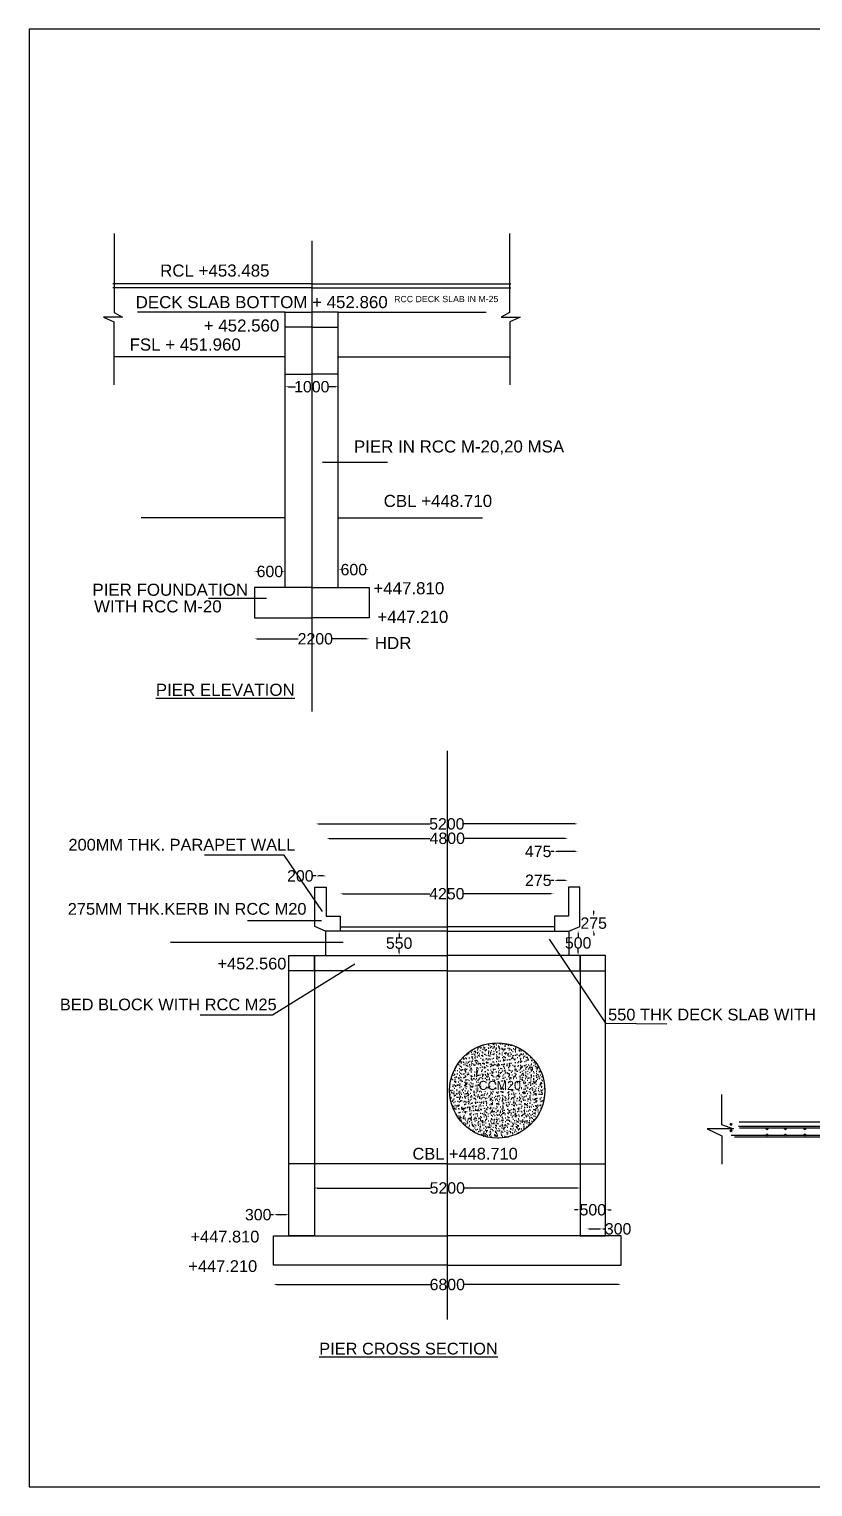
# Model space of a CAD drawing. Header units: inches. Extents: x 490680 to 509728, y -171190 to -158359.
# Drawn here: x 490680 to 497580, y -171190 to -158359 of the extents above; entities that cross this region are included whole.
import ezdxf

# ---------------------------------------------------------------- set-up
doc = ezdxf.new("R2010")
doc.units = ezdxf.units.IN
doc.header["$MEASUREMENT"] = 0
for name, color, linetype in [('DIMENSION', 7, 'Continuous'), ('DRAWING', 7, 'Continuous'), ('TEXT', 7, 'Continuous')]:
    doc.layers.add(name, color=color, linetype=linetype)
doc.styles.get("Standard").update_dxf_attribs({"font": 'arial.ttf'})
doc.dimstyles.new('ST100', dxfattribs={"dimtxt": 100, "dimasz": 25, "dimexe": 0, "dimexo": 300, "dimgap": 0.09, "dimtad": 0, "dimtih": 1, "dimtoh": 1, "dimdec": 0, "dimzin": 0, "dimdsep": 46, "dimtxsty": 'Standard', "dimcen": 0, "dimse1": 1, "dimse2": 1, "dimadec": 0, "dimazin": 0, "dimtfac": 1, "dimtdec": 0, "dimtofl": 0, "dimtmove": 0, "dimatfit": 3, "dimfxl": 2000, "dimtolj": 1, "dimtzin": 0, "dimarcsym": 0})

# ---------------------------------------------------------------- blocks, each defined once
blk = doc.blocks.new('*D56')
at = {"layer": 'Defpoints', "color": 0, "ltscale": 0.4, "transparency": 16777216}
for p in [(492935, -161509), (493402, -161507), (493402, -161509)]:
    blk.add_point(p, dxfattribs=at)
at = {"layer": 'DIMENSION', "color": 0, "lineweight": -2, "ltscale": 0.4, "transparency": 16777216}
for p, q in [((492960, -161507), (493024, -161507)), ((493377, -161507), (493313, -161507))]:
    blk.add_line(p, q, dxfattribs=at)
at = {"layer": 'DIMENSION', "color": 0, "ltscale": 0.4, "transparency": 16777216}
for points in [[(492960, -161502), (492960, -161511), (492935, -161507)], [(493377, -161502), (493377, -161511), (493402, -161507)]]:
    blk.add_solid(points, dxfattribs=at)
at = {"layer": 'DIMENSION', "color": 0, "ltscale": 0.4, "transparency": 16777216, "insert": (493168, -161507), "char_height": 100, "attachment_point": 5}
blk.add_mtext('\\A1;1000', dxfattribs=at)
blk = doc.blocks.new('*D57')
at = {"layer": 'Defpoints', "color": 0, "ltscale": 0.4, "transparency": 16777216}
for p in [(493674, -163117), (493402, -163274), (493674, -163274)]:
    blk.add_point(p, dxfattribs=at)
at = {"layer": 'DIMENSION', "color": 0, "lineweight": -2, "ltscale": 0.4, "transparency": 16777216}
for p, q in [((493427, -163117), (493427, -163117)), ((493648, -163117), (493648, -163117))]:
    blk.add_line(p, q, dxfattribs=at)
at = {"layer": 'DIMENSION', "color": 0, "ltscale": 0.4, "transparency": 16777216}
for points in [[(493427, -163113), (493427, -163121), (493402, -163117)], [(493648, -163113), (493648, -163121), (493674, -163117)]]:
    blk.add_solid(points, dxfattribs=at)
at = {"layer": 'DIMENSION', "color": 0, "ltscale": 0.4, "transparency": 16777216, "insert": (493538, -163117), "char_height": 100, "attachment_point": 5}
blk.add_mtext('\\A1;600', dxfattribs=at)
blk = doc.blocks.new('*D58')
at = {"layer": 'Defpoints', "color": 0, "ltscale": 0.4, "transparency": 16777216}
for p in [(492663, -163133), (492663, -163274), (492935, -163274)]:
    blk.add_point(p, dxfattribs=at)
at = {"layer": 'DIMENSION', "color": 0, "lineweight": -2, "ltscale": 0.4, "transparency": 16777216}
for p, q in [((492688, -163133), (492688, -163133)), ((492910, -163133), (492910, -163133))]:
    blk.add_line(p, q, dxfattribs=at)
at = {"layer": 'DIMENSION', "color": 0, "ltscale": 0.4, "transparency": 16777216}
for points in [[(492688, -163129), (492688, -163137), (492663, -163133)], [(492910, -163129), (492910, -163137), (492935, -163133)]]:
    blk.add_solid(points, dxfattribs=at)
at = {"layer": 'DIMENSION', "color": 0, "ltscale": 0.4, "transparency": 16777216, "insert": (492799, -163133), "char_height": 100, "attachment_point": 5}
blk.add_mtext('\\A1;600', dxfattribs=at)
blk = doc.blocks.new('*D59')
at = {"layer": 'Defpoints', "color": 0, "ltscale": 0.4, "transparency": 16777216}
for p in [(492663, -163540), (493674, -163540), (493674, -163726)]:
    blk.add_point(p, dxfattribs=at)
at = {"layer": 'DIMENSION', "color": 0, "lineweight": -2, "ltscale": 0.4, "transparency": 16777216}
for p, q in [((492688, -163726), (493049, -163726)), ((493648, -163726), (493349, -163726))]:
    blk.add_line(p, q, dxfattribs=at)
at = {"layer": 'DIMENSION', "color": 0, "ltscale": 0.4, "transparency": 16777216}
for points in [[(492688, -163722), (492688, -163731), (492663, -163726)], [(493648, -163722), (493648, -163731), (493674, -163726)]]:
    blk.add_solid(points, dxfattribs=at)
at = {"layer": 'DIMENSION', "color": 0, "ltscale": 0.4, "transparency": 16777216, "insert": (493199, -163726), "char_height": 100, "attachment_point": 5}
blk.add_mtext('\\A1;2200', dxfattribs=at)
blk = doc.blocks.new('*D74')
at = {"layer": 'Defpoints', "color": 0, "ltscale": 0.4, "transparency": 16777216}
for p in [(495425, -166171), (495434, -166288), (495650, -166171)]:
    blk.add_point(p, dxfattribs=at)
at = {"layer": 'DIMENSION', "color": 0, "lineweight": -2, "ltscale": 0.4, "transparency": 16777216}
for p, q in [((495650, -166146), (495650, -166121)), ((495650, -166313), (495650, -166338))]:
    blk.add_line(p, q, dxfattribs=at)
at = {"layer": 'DIMENSION', "color": 0, "ltscale": 0.4, "transparency": 16777216}
for points in [[(495646, -166146), (495654, -166146), (495650, -166171)], [(495646, -166313), (495654, -166313), (495650, -166288)]]:
    blk.add_solid(points, dxfattribs=at)
at = {"layer": 'DIMENSION', "color": 0, "ltscale": 0.4, "transparency": 16777216, "insert": (495650, -166229), "char_height": 100, "attachment_point": 5}
blk.add_mtext('\\A1;275', dxfattribs=at)
blk = doc.blocks.new('*D75')
at = {"layer": 'Defpoints', "color": 0, "ltscale": 0.4, "transparency": 16777216}
for p in [(495299, -165852), (495425, -165910), (495299, -166171)]:
    blk.add_point(p, dxfattribs=at)
at = {"layer": 'DIMENSION', "color": 0, "lineweight": -2, "ltscale": 0.4, "transparency": 16777216}
for p, q in [((495299, -165852), (495274, -165852)), ((495400, -165852), (495324, -165852))]:
    blk.add_line(p, q, dxfattribs=at)
at = {"layer": 'DIMENSION', "color": 0, "ltscale": 0.4, "transparency": 16777216}
for points in [[(495324, -165848), (495324, -165856), (495299, -165852)], [(495400, -165848), (495400, -165856), (495425, -165852)]]:
    blk.add_solid(points, dxfattribs=at)
at = {"layer": 'DIMENSION', "color": 0, "ltscale": 0.4, "transparency": 16777216, "insert": (495162, -165852), "char_height": 100, "attachment_point": 5}
blk.add_mtext('\\A1;275', dxfattribs=at)
blk = doc.blocks.new('*D76')
at = {"layer": 'Defpoints', "color": 0, "ltscale": 0.4, "transparency": 16777216}
for p in [(495299, -165598), (495299, -165852), (495511, -165910)]:
    blk.add_point(p, dxfattribs=at)
at = {"layer": 'DIMENSION', "color": 0, "lineweight": -2, "ltscale": 0.4, "transparency": 16777216}
for p, q in [((495299, -165598), (495274, -165598)), ((495486, -165598), (495324, -165598))]:
    blk.add_line(p, q, dxfattribs=at)
at = {"layer": 'DIMENSION', "color": 0, "ltscale": 0.4, "transparency": 16777216}
for points in [[(495324, -165594), (495324, -165602), (495299, -165598)], [(495486, -165594), (495486, -165602), (495511, -165598)]]:
    blk.add_solid(points, dxfattribs=at)
at = {"layer": 'DIMENSION', "color": 0, "ltscale": 0.4, "transparency": 16777216, "insert": (495161, -165598), "char_height": 100, "attachment_point": 5}
blk.add_mtext('\\A1;475', dxfattribs=at)
blk = doc.blocks.new('*D77')
at = {"layer": 'Defpoints', "color": 0, "ltscale": 0.4, "transparency": 16777216}
for p in [(493937, -166294), (493937, -166513), (495513, -166513)]:
    blk.add_point(p, dxfattribs=at)
at = {"layer": 'DIMENSION', "color": 0, "lineweight": -2, "ltscale": 0.4, "transparency": 16777216}
for p, q in [((495513, -166319), (495513, -166352)), ((495513, -166488), (495513, -166454))]:
    blk.add_line(p, q, dxfattribs=at)
at = {"layer": 'DIMENSION', "color": 0, "ltscale": 0.4, "transparency": 16777216}
for points in [[(495509, -166319), (495517, -166319), (495513, -166294)], [(495509, -166488), (495517, -166488), (495513, -166513)]]:
    blk.add_solid(points, dxfattribs=at)
at = {"layer": 'DIMENSION', "color": 0, "ltscale": 0.4, "transparency": 16777216, "insert": (495513, -166403), "char_height": 100, "attachment_point": 5}
blk.add_mtext('\\A1;500', dxfattribs=at)
blk = doc.blocks.new('*D78')
at = {"layer": 'Defpoints', "color": 0, "ltscale": 0.4, "transparency": 16777216}
for p in [(495299, -165970), (493416, -166169), (495299, -166171)]:
    blk.add_point(p, dxfattribs=at)
at = {"layer": 'DIMENSION', "color": 0, "lineweight": -2, "ltscale": 0.4, "transparency": 16777216}
for p, q in [((493441, -165970), (494206, -165970)), ((495274, -165970), (494509, -165970))]:
    blk.add_line(p, q, dxfattribs=at)
at = {"layer": 'DIMENSION', "color": 0, "ltscale": 0.4, "transparency": 16777216}
for points in [[(493441, -165966), (493441, -165974), (493416, -165970)], [(495274, -165966), (495274, -165974), (495299, -165970)]]:
    blk.add_solid(points, dxfattribs=at)
at = {"layer": 'DIMENSION', "color": 0, "ltscale": 0.4, "transparency": 16777216, "insert": (494357, -165970), "char_height": 100, "attachment_point": 5}
blk.add_mtext('\\A1;4250', dxfattribs=at)
blk = doc.blocks.new('*D79')
at = {"layer": 'Defpoints', "color": 0, "ltscale": 0.4, "transparency": 16777216}
for p in [(493203, -165813), (493203, -165903), (493297, -165903)]:
    blk.add_point(p, dxfattribs=at)
at = {"layer": 'DIMENSION', "color": 0, "lineweight": -2, "ltscale": 0.4, "transparency": 16777216}
for p, q in [((493203, -165813), (493178, -165813)), ((493272, -165813), (493228, -165813))]:
    blk.add_line(p, q, dxfattribs=at)
at = {"layer": 'DIMENSION', "color": 0, "ltscale": 0.4, "transparency": 16777216}
for points in [[(493228, -165809), (493228, -165818), (493203, -165813)], [(493272, -165809), (493272, -165818), (493297, -165813)]]:
    blk.add_solid(points, dxfattribs=at)
at = {"layer": 'DIMENSION', "color": 0, "ltscale": 0.4, "transparency": 16777216, "insert": (493067, -165813), "char_height": 100, "attachment_point": 5}
blk.add_mtext('\\A1;200', dxfattribs=at)
blk = doc.blocks.new('*D80')
at = {"layer": 'Defpoints', "color": 0, "ltscale": 0.4, "transparency": 16777216}
for p in [(495425, -165482), (493297, -165903), (495425, -165910)]:
    blk.add_point(p, dxfattribs=at)
at = {"layer": 'DIMENSION', "color": 0, "lineweight": -2, "ltscale": 0.4, "transparency": 16777216}
for p, q in [((493322, -165482), (494210, -165482)), ((495400, -165482), (494512, -165482))]:
    blk.add_line(p, q, dxfattribs=at)
at = {"layer": 'DIMENSION', "color": 0, "ltscale": 0.4, "transparency": 16777216}
for points in [[(493322, -165478), (493322, -165486), (493297, -165482)], [(495400, -165478), (495400, -165486), (495425, -165482)]]:
    blk.add_solid(points, dxfattribs=at)
at = {"layer": 'DIMENSION', "color": 0, "ltscale": 0.4, "transparency": 16777216, "insert": (494361, -165482), "char_height": 100, "attachment_point": 5}
blk.add_mtext('\\A1;4800', dxfattribs=at)
blk = doc.blocks.new('*D81')
at = {"layer": 'Defpoints', "color": 0, "ltscale": 0.4, "transparency": 16777216}
for p in [(495511, -165355), (493203, -165903), (495511, -165910)]:
    blk.add_point(p, dxfattribs=at)
at = {"layer": 'DIMENSION', "color": 0, "lineweight": -2, "ltscale": 0.4, "transparency": 16777216}
for p, q in [((493228, -165355), (494208, -165355)), ((495486, -165355), (494506, -165355))]:
    blk.add_line(p, q, dxfattribs=at)
at = {"layer": 'DIMENSION', "color": 0, "ltscale": 0.4, "transparency": 16777216}
for points in [[(493228, -165351), (493228, -165359), (493203, -165355)], [(495486, -165351), (495486, -165359), (495511, -165355)]]:
    blk.add_solid(points, dxfattribs=at)
at = {"layer": 'DIMENSION', "color": 0, "ltscale": 0.4, "transparency": 16777216, "insert": (494357, -165355), "char_height": 100, "attachment_point": 5}
blk.add_mtext('\\A1;5200', dxfattribs=at)
blk = doc.blocks.new('*D82')
at = {"layer": 'Defpoints', "color": 0, "ltscale": 0.4, "transparency": 16777216}
for p in [(493191, -168560), (495531, -168560), (495531, -168560)]:
    blk.add_point(p, dxfattribs=at)
at = {"layer": 'DIMENSION', "color": 0, "lineweight": -2, "ltscale": 0.4, "transparency": 16777216}
for p, q in [((493216, -168560), (494212, -168560)), ((495506, -168560), (494510, -168560))]:
    blk.add_line(p, q, dxfattribs=at)
at = {"layer": 'DIMENSION', "color": 0, "ltscale": 0.4, "transparency": 16777216}
for points in [[(493216, -168555), (493216, -168564), (493191, -168560)], [(495506, -168555), (495506, -168564), (495531, -168560)]]:
    blk.add_solid(points, dxfattribs=at)
at = {"layer": 'DIMENSION', "color": 0, "ltscale": 0.4, "transparency": 16777216, "insert": (494361, -168560), "char_height": 100, "attachment_point": 5}
blk.add_mtext('\\A1;5200', dxfattribs=at)
blk = doc.blocks.new('*D83')
at = {"layer": 'Defpoints', "color": 0, "ltscale": 0.4, "transparency": 16777216}
for p in [(495531, -168752), (495754, -168752), (495754, -168752)]:
    blk.add_point(p, dxfattribs=at)
at = {"layer": 'DIMENSION', "color": 0, "lineweight": -2, "ltscale": 0.4, "transparency": 16777216}
for p, q in [((495506, -168752), (495481, -168752)), ((495779, -168752), (495804, -168752))]:
    blk.add_line(p, q, dxfattribs=at)
at = {"layer": 'DIMENSION', "color": 0, "ltscale": 0.4, "transparency": 16777216}
for points in [[(495506, -168748), (495506, -168756), (495531, -168752)], [(495779, -168748), (495779, -168756), (495754, -168752)]]:
    blk.add_solid(points, dxfattribs=at)
at = {"layer": 'DIMENSION', "color": 0, "ltscale": 0.4, "transparency": 16777216, "insert": (495642, -168752), "char_height": 100, "attachment_point": 5}
blk.add_mtext('\\A1;500', dxfattribs=at)
blk = doc.blocks.new('*D84')
at = {"layer": 'Defpoints', "color": 0, "ltscale": 0.4, "transparency": 16777216}
for p in [(495730, -168920), (495585, -169008), (495730, -169008)]:
    blk.add_point(p, dxfattribs=at)
at = {"layer": 'DIMENSION', "color": 0, "lineweight": -2, "ltscale": 0.4, "transparency": 16777216}
for p, q in [((495610, -168920), (495705, -168920)), ((495730, -168920), (495755, -168920))]:
    blk.add_line(p, q, dxfattribs=at)
at = {"layer": 'DIMENSION', "color": 0, "ltscale": 0.4, "transparency": 16777216}
for points in [[(495610, -168916), (495610, -168924), (495585, -168920)], [(495705, -168916), (495705, -168924), (495730, -168920)]]:
    blk.add_solid(points, dxfattribs=at)
at = {"layer": 'DIMENSION', "color": 0, "ltscale": 0.4, "transparency": 16777216, "insert": (495865, -168920), "char_height": 100, "attachment_point": 5}
blk.add_mtext('\\A1;300', dxfattribs=at)
blk = doc.blocks.new('*D85')
at = {"layer": 'Defpoints', "color": 0, "ltscale": 0.4, "transparency": 16777216}
for p in [(492831, -168795), (492831, -168981), (492967, -168981)]:
    blk.add_point(p, dxfattribs=at)
at = {"layer": 'DIMENSION', "color": 0, "lineweight": -2, "ltscale": 0.4, "transparency": 16777216}
for p, q in [((492831, -168795), (492806, -168795)), ((492942, -168795), (492856, -168795))]:
    blk.add_line(p, q, dxfattribs=at)
at = {"layer": 'DIMENSION', "color": 0, "ltscale": 0.4, "transparency": 16777216}
for points in [[(492856, -168791), (492856, -168799), (492831, -168795)], [(492942, -168791), (492942, -168799), (492967, -168795)]]:
    blk.add_solid(points, dxfattribs=at)
at = {"layer": 'DIMENSION', "color": 0, "ltscale": 0.4, "transparency": 16777216, "insert": (492696, -168795), "char_height": 100, "attachment_point": 5}
blk.add_mtext('\\A1;300', dxfattribs=at)
blk = doc.blocks.new('*D86')
at = {"layer": 'Defpoints', "color": 0, "ltscale": 0.4, "transparency": 16777216}
for p in [(492831, -169239), (495891, -169239), (495891, -169410)]:
    blk.add_point(p, dxfattribs=at)
at = {"layer": 'DIMENSION', "color": 0, "lineweight": -2, "ltscale": 0.4, "transparency": 16777216}
for p, q in [((492856, -169410), (494211, -169410)), ((495866, -169410), (494510, -169410))]:
    blk.add_line(p, q, dxfattribs=at)
at = {"layer": 'DIMENSION', "color": 0, "ltscale": 0.4, "transparency": 16777216}
for points in [[(492856, -169405), (492856, -169414), (492831, -169410)], [(495866, -169405), (495866, -169414), (495891, -169410)]]:
    blk.add_solid(points, dxfattribs=at)
at = {"layer": 'DIMENSION', "color": 0, "ltscale": 0.4, "transparency": 16777216, "insert": (494361, -169410), "char_height": 100, "attachment_point": 5}
blk.add_mtext('\\A1;6800', dxfattribs=at)
blk = doc.blocks.new('*D88')
at = {"layer": 'Defpoints', "color": 0, "lineweight": -2, "ltscale": 0.4, "transparency": 16777216}
for p, q in [((493937, -166323), (493937, -166354)), ((493937, -166488), (493937, -166457))]:
    blk.add_line(p, q, dxfattribs=at)
at = {"layer": 'Defpoints', "color": 0, "ltscale": 0.4, "transparency": 16777216}
for p in [(493937, -166298), (493937, -166298), (493937, -166513)]:
    blk.add_point(p, dxfattribs=at)
for points in [[(493933, -166323), (493941, -166323), (493937, -166298)], [(493933, -166488), (493941, -166488), (493937, -166513)]]:
    blk.add_solid(points, dxfattribs=at)
at = {"layer": 'Defpoints', "color": 0, "ltscale": 0.4, "transparency": 16777216, "insert": (493937, -166405), "char_height": 100, "attachment_point": 5}
blk.add_mtext('\\A1;550', dxfattribs=at)

msp = doc.modelspace()

# ---------------------------------------------------------------- hatches: boundary and pattern name
at = {"layer": 'DRAWING', "ltscale": 0.4}
h = msp.add_hatch(dxfattribs=at)
h.set_pattern_fill('AR-CONC', color=256, scale=9.396661, style=0)
h.set_pattern_definition([(50, (50212.946, -16202.484), (67.3985107, -5.8966056), [7.047496, -77.522456]), (355, (50212.946, -16202.484), (-13.037993, 70.680948), [5.637997, -62.017965]), (100.4514, (50218.56, -16202.975), (54.360568, 64.784299), [5.98945, -65.88395]), (46.1842, (50212.95, -16183.69), (100.285028, -15.553261), [10.571244, -116.283685]), (96.6356, (50221.3, -16184.99), (87.82709, 91.534558), [8.984175, -98.82591]), (351.1842, (50212.95, -16183.69), (87.827018, 91.534626), [8.456995, -93.026948]), (21, (50222.343, -16188.39), (56.0893345, -37.832734), [7.047496, -77.522456]), (326, (50222.34, -16188.39), (22.863518, 68.139894), [5.637997, -62.017965]), (71.4514, (50227.02, -16191.54), (78.952875, 30.307099), [5.98945, -65.88395]), (37.5, (50212.946, -16202.484), (1.1426204, 31.2809082), [0, -61.2662323, 0, -62.9576313, 0, -62.2528817]), (7.5, (50212.946, -16202.484), (24.7197537, 37.061533), [0, -35.8952465, 0, -59.856733, 0, -23.72657]), (327.5, (50191.992, -16202.484), (50.1614868, -2.1194049), [0, -23.4916535, 0, -73.293959, 0, -97.2554454]), (317.5, (50182.595, -16202.484), (54.8000296, 9.4065262), [0, -30.5391495, 0, -48.674706, 0, -69.0654612])])
h.paths.add_polyline_path([(494381.7, -167701.4, 1), (495220.1, -167701.4, 1)])
h.paths.add_polyline_path([(494615.8, -167597.4), (495018.4, -167597.4), (495018.4, -167718.6), (494615.8, -167718.6)], flags=24)
h = msp.add_hatch(dxfattribs=at)
h.set_pattern_fill('ANSI31', color=256, scale=1.057429, style=0)
h.set_pattern_definition([(45, (-10812.4722, 3213.60802), (-0.093464433247, 0.093464433247), [])])
h.paths.add_polyline_path([(496866.2, -167998.5, 1), (496851.4, -167998.5, 1)])
h = msp.add_hatch(dxfattribs=at)
h.set_pattern_fill('ANSI31', color=256, scale=1.057429, style=0)
h.set_pattern_definition([(315, (-10812.4722, -339268.1969), (-0.093464433247, -0.093464433247), [])])
h.paths.add_polyline_path([(496851.4, -168056.1, 1), (496866.2, -168056.1, 1)])
h = msp.add_hatch(dxfattribs=at)
h.set_pattern_fill('ANSI31', color=256, scale=0.971524, style=0)
h.set_pattern_definition([(45, (30747.66834, -10736), (-0.085871426526, 0.085871426526), [])])
h.paths.add_polyline_path([(497182.8, -168038.9, 1), (497169.2, -168038.9, 1)])
h = msp.add_hatch(dxfattribs=at)
h.set_pattern_fill('ANSI31', color=256, scale=0.971524, style=0)
h.set_pattern_definition([(315, (30747.66834, -325394.74372), (-0.085871426526, -0.085871426526), [])])
h.paths.add_polyline_path([(497169.2, -168091.8, 1), (497182.8, -168091.8, 1)])
h = msp.add_hatch(dxfattribs=at)
h.set_pattern_fill('ANSI31', color=256, scale=0.971524, style=0)
h.set_pattern_definition([(45, (30909.42714, -10736), (-0.085871426526, 0.085871426526), [])])
h.paths.add_polyline_path([(497344.6, -168038.9, 1), (497331, -168038.9, 1)])
h = msp.add_hatch(dxfattribs=at)
h.set_pattern_fill('ANSI31', color=256, scale=0.971524, style=0)
h.set_pattern_definition([(315, (30909.42714, -325394.74372), (-0.085871426526, -0.085871426526), [])])
h.paths.add_polyline_path([(497331, -168091.8, 1), (497344.6, -168091.8, 1)])
h = msp.add_hatch(dxfattribs=at)
h.set_pattern_fill('ANSI31', color=256, scale=0.971524, style=0)
h.set_pattern_definition([(45, (31080.90117, -10736), (-0.085871426526, 0.085871426526), [])])
h.paths.add_polyline_path([(497516, -168038.9, 1), (497502.4, -168038.9, 1)])
h = msp.add_hatch(dxfattribs=at)
h.set_pattern_fill('ANSI31', color=256, scale=0.971524, style=0)
h.set_pattern_definition([(315, (31080.90117, -325394.74372), (-0.085871426526, -0.085871426526), [])])
h.paths.add_polyline_path([(497502.4, -168091.8, 1), (497516, -168091.8, 1)])

# ---------------------------------------------------------------- linework, layer by layer
at = {"layer": 'Defpoints', "ltscale": 0.4}
for points in [[(493190.9, -166649.7), (492967.3, -166649.7)], [(495530.7, -166649.7), (495754.3, -166649.7)]]:
    msp.add_lwpolyline(points, dxfattribs=at)
at = {"layer": 'DRAWING', "ltscale": 0.4}
for points in [[(509728.5, -158359), (490679.5, -158359), (490679.5, -171190.5), (509728.5, -171190.5)], [(493190.9, -168980.6), (492967.3, -168980.6), (492967.3, -166512.6), (493190.9, -166512.6)], [(494360.8, -166649.7), (493190.9, -166649.7), (493190.9, -166512.6), (494360.8, -166512.6)], [(494360.8, -166649.7), (495530.7, -166649.7), (495530.7, -166512.6), (494360.8, -166512.6)], [(495530.7, -168980.6), (495754.3, -168980.6), (495754.3, -166512.6), (495530.7, -166512.6)]]:
    msp.add_lwpolyline(points, close=True, dxfattribs=at)
for points in [[(491427.5, -160157.9), (491427.5, -160853.2), (491502.5, -160893.2), (491335, -160893.2), (491424.3, -160935.6), (491424.3, -161488.7)], [(493168.2, -160223.2), (493168.2, -164365.1)], [(494909, -160157.9), (494909, -160853.2), (494834, -160893.2), (495001.5, -160893.2), (494912.2, -160935.6), (494912.2, -161488.7)], [(493168.2, -160600.1), (491416, -160600.1)], [(493168.2, -160635.5), (491416, -160635.5)], [(493168.2, -160600.1), (494920.5, -160600.1)], [(493168.2, -160635.5), (494920.5, -160635.5)], [(492935, -160849.5), (491634.1, -160849.5)], [(492935, -163274.1), (492935, -160849.5), (493153.1, -160849.5), (493168.2, -160849.5)], [(493401.5, -163274.1), (493401.5, -160849.5), (493183.4, -160849.5), (493168.2, -160849.5)], [(493401.5, -160849.5), (494702.4, -160849.5)], [(493168.2, -160983), (492935, -160983)], [(493168.2, -160983), (493401.5, -160983)], [(492935, -161244.3), (491424.3, -161244.3)], [(493401.5, -161244.3), (494912.2, -161244.3)], [(492935, -162659.8), (491666.8, -162659.8)], [(493401.5, -162659.8), (494669.7, -162659.8)], [(493168.2, -163274.1), (492663, -163274.1), (492663, -163540.5), (493168.2, -163540.5)], [(493168.2, -163274.1), (493673.5, -163274.1), (493673.5, -163540.5), (493168.2, -163540.5)], [(494360.8, -164711.2), (494360.8, -169716.8)], [(493289.6, -166298.3), (493194.7, -166259.3), (493194.7, -165910.7), (493294.7, -165910.7), (493294.7, -166167.7), (493416.9, -166167.7), (493416.9, -166298.3)], [(495432, -166298.3), (495526.9, -166259.3), (495526.9, -165910.7), (495426.8, -165910.7), (495426.8, -166167.7), (495304.7, -166167.7), (495304.7, -166298.3)], [(493416.9, -166259.8), (494360.8, -166259.8)], [(495304.7, -166259.8), (494360.8, -166259.8)], [(494360.8, -166298.3), (493289.6, -166298.3), (493289.6, -166512.6)], [(494360.8, -166298.3), (495432, -166298.3), (495432, -166512.6)], [(496776.4, -167737.3), (496776.4, -168000.6), (496881.6, -168040.2), (496649.5, -168040.2), (496777.9, -168100.5), (496777.9, -168350.1)], [(498681.9, -168070.5), (498681.9, -168098.6), (496861.1, -168098.6)], [(498694, -168019.5), (498694, -168496), (499274, -168496), (499274, -168315.8), (498967, -168315.8), (498967, -168019.5), (498694, -168019.5), (496925.3, -168019.5)], [(496932.1, -167976.7), (504524.6, -167976.7)], [(498681.9, -168060.3), (498681.9, -168032.1), (496932.6, -168032.1)], [(498694, -168112.2), (496890.1, -168112.2)], [(494360.8, -168346.8), (492967.3, -168346.8)], [(494360.8, -168346.8), (495754.3, -168346.8)], [(494360.8, -169239), (492831, -169239), (492831, -168980.6), (494360.8, -168980.6)], [(494360.8, -169239), (495890.6, -169239), (495890.6, -168980.6), (494360.8, -168980.6)]]:
    msp.add_lwpolyline(points, dxfattribs=at)
for centre, radius in [((494800.9, -167701.4), 419.2), ((496858.8, -167998.5), 7.4), ((496858.8, -168056.1), 7.4), ((497176, -168038.9), 6.8), ((497176, -168091.8), 6.8), ((497337.8, -168038.9), 6.8), ((497337.8, -168091.8), 6.8), ((497509.2, -168038.9), 6.8), ((497509.2, -168091.8), 6.8)]:
    msp.add_circle(centre, radius, dxfattribs=at)

# ---------------------------------------------------------------- texts
at = {"layer": 'DRAWING', "color": 7}
for s, height, p in [(' RCL +453.485', 106.451, (491791.3, -160537.3)), ('DECK SLAB BOTTOM + 452.860', 106.451, (491617.4, -160815.2)), ('RCC DECK SLAB IN M-25', 55.219, (493893.2, -160762.3)), (' + 452.560', 106.45, (492175.5, -161021.4)), ('FSL + 451.960', 106.451, (491563.6, -161188.5)), ('PIER IN RCC M-20,20 MSA', 106.451, (493539, -162085.9)), ('CBL +448.710', 106.451, (493800.8, -162565.1)), ('PIER FOUNDATION', 106.451, (491236.8, -163346.9)), (' +447.810', 106.45, (493668.7, -163333.6)), ('WITH RCC M-20', 106.451, (491251.1, -163493.5)), (' +447.210', 106.45, (493704.3, -163585.8)), ('HDR', 106.45, (493723.2, -163815.5)), ('%%UPIER ELEVATION', 106.451, (491794.7, -164227.8)), ('200MM THK. PARAPET WALL', 103.363, (491025.4, -165589.9)), ('275MM THK.KERB IN RCC M20', 103.363, (491019.4, -166154.8)), ('+452.560', 103.36, (492338.1, -166636)), ('BED BLOCK WITH RCC M25', 103.363, (490949.6, -166996.4)), ('550 THK DECK SLAB WITH RCC M25', 103.363, (495776.7, -167085)), ('CBL +448.710', 103.363, (494054.5, -168309.9)), (' +447.810', 103.36, (492060.1, -169039.6)), (' +447.210', 103.36, (492041, -169299.4)), ('%%UPIER CROSS SECTION', 103.363, (493233.3, -170025.6))]:
    msp.add_text(s, height=height, rotation=0.01749, dxfattribs=at).set_placement(p)
at = {"layer": 'DRAWING', "insert": (494635.6, -167617.1), "char_height": 78.96, "width": 212.072, "attachment_point": 1}
msp.add_mtext('CCM20', dxfattribs=at)

# ---------------------------------------------------------------- dimensions: what is measured, and where the dimension line sits
at = {"layer": 'Defpoints', "ltscale": 0.4}
dim = msp.add_linear_dim(base=(493937, -166298.3), p1=(493937, -166512.6), p2=(493937, -166298.3), angle=90, text='550', dimstyle='ST100', dxfattribs=at)
dim.commit()
dim.dimension.update_dxf_attribs({"geometry": '*D88', "text_midpoint": (493937, -166405.4)})
at = {"layer": 'DIMENSION', "ltscale": 0.4}
for base, p1, p2, text, picture, middle in [((493401.5, -161506.6), (492935, -161509.4), (493401.5, -161509.4), '1000', '*D56', (493168.2, -161506.6)), ((492663, -163132.8), (492935, -163274.1), (492663, -163274.1), '600', '*D58', (492799, -163132.8)), ((493673.5, -163116.7), (493401.5, -163274.1), (493673.5, -163274.1), '600', '*D57', (493537.5, -163116.7)), ((495511.4, -165354.9), (493203.1, -165903.2), (495511.4, -165910.2), '5200', '*D81', (494357.3, -165354.9)), ((495425.4, -165481.7), (493297.1, -165903.2), (495425.4, -165910.2), '4800', '*D80', (494361.2, -165481.7)), ((495298.6, -165597.8), (495511.4, -165910.2), (495298.6, -165852), '475', '*D76', (495160.6, -165597.8)), ((493203.1, -165813.4), (493297.1, -165903.2), (493203.1, -165903.2), '200', '*D79', (493066.9, -165813.4)), ((495298.6, -165969.9), (493416.4, -166168.6), (495298.6, -166170.5), '4250', '*D78', (494357.5, -165969.9)), ((495298.6, -165852), (495425.4, -165910.2), (495298.6, -166170.5), '275', '*D75', (495161.8, -165852)), ((495530.7, -168559.6), (493190.9, -168559.6), (495530.7, -168559.6), '5200', '*D82', (494360.8, -168559.6)), ((492831, -168795), (492967.3, -168980.6), (492831, -168980.6), '300', '*D85', (492695.6, -168795)), ((495754.3, -168751.8), (495530.7, -168751.8), (495754.3, -168751.8), '500', '*D83', (495642.5, -168751.8)), ((495729.6, -168920), (495585.5, -169008.4), (495729.6, -169008.4), '300', '*D84', (495864.9, -168920)), ((495890.6, -169409.5), (492831, -169239), (495890.6, -169239), '6800', '*D86', (494360.8, -169409.5))]:
    dim = msp.add_linear_dim(base=base, p1=p1, p2=p2, text=text, dimstyle='ST100', dxfattribs=at)
    dim.commit()
    dim.dimension.update_dxf_attribs({"geometry": picture, "text_midpoint": middle})
dim = msp.add_linear_dim(base=(493673.5, -163726.5), p1=(492663, -163540.5), p2=(493673.5, -163540.5), text='2200', dimstyle='ST100', dxfattribs=at)
dim.commit()
dim.dimension.update_dxf_attribs({"geometry": '*D59', "text_midpoint": (493199, -163726.5), "dimtype": 160})
dim = msp.add_linear_dim(base=(495650, -166170.5), p1=(495433.6, -166288), p2=(495425.4, -166170.5), angle=90, text='275', dimstyle='ST100', dxfattribs=at)
dim.commit()
dim.dimension.update_dxf_attribs({"geometry": '*D74', "text_midpoint": (495650, -166229.3)})
dim = msp.add_linear_dim(base=(495513.3, -166512.6), p1=(493937, -166293.6), p2=(493937, -166512.6), angle=90, text='500', dimstyle='ST100', dxfattribs=at)
dim.commit()
dim.dimension.update_dxf_attribs({"geometry": '*D77', "text_midpoint": (495513.3, -166403.1), "dimtype": 160})

# ---------------------------------------------------------------- leaders
at = {"layer": 'DRAWING', "ltscale": 0.4}
for points in [[(492935, -161397.1), (493168.2, -161397.1)], [(493401.5, -161397.1), (493168.2, -161397.1)], [(493262.1, -162171.5), (493835, -162171.5)], [(492767.9, -163371.2), (492259, -163371.2)]]:
    msp.add_leader(points, dimstyle='ST100', override={"dimgap": 0.09, "dimtad": 0}, dxfattribs=at)
at = {"layer": 'TEXT', "ltscale": 0.4}
for points in [[(493261.4, -166125.9), (492923.6, -165628.8), (492224, -165628.8)], [(493253.8, -166207.2), (492600.8, -166207.2)], [(493443.7, -166397.4), (491924.7, -166397.4)], [(495257.2, -166370.7), (495754.3, -167108.8), (496294.1, -167114.4)], [(493546.1, -166588.7), (492820.7, -167037.8), (492184, -167037.8)]]:
    msp.add_leader(points, dimstyle='ST100', override={"dimgap": 0.09, "dimtad": 0}, dxfattribs=at)

doc.saveas('drawing.dxf')
